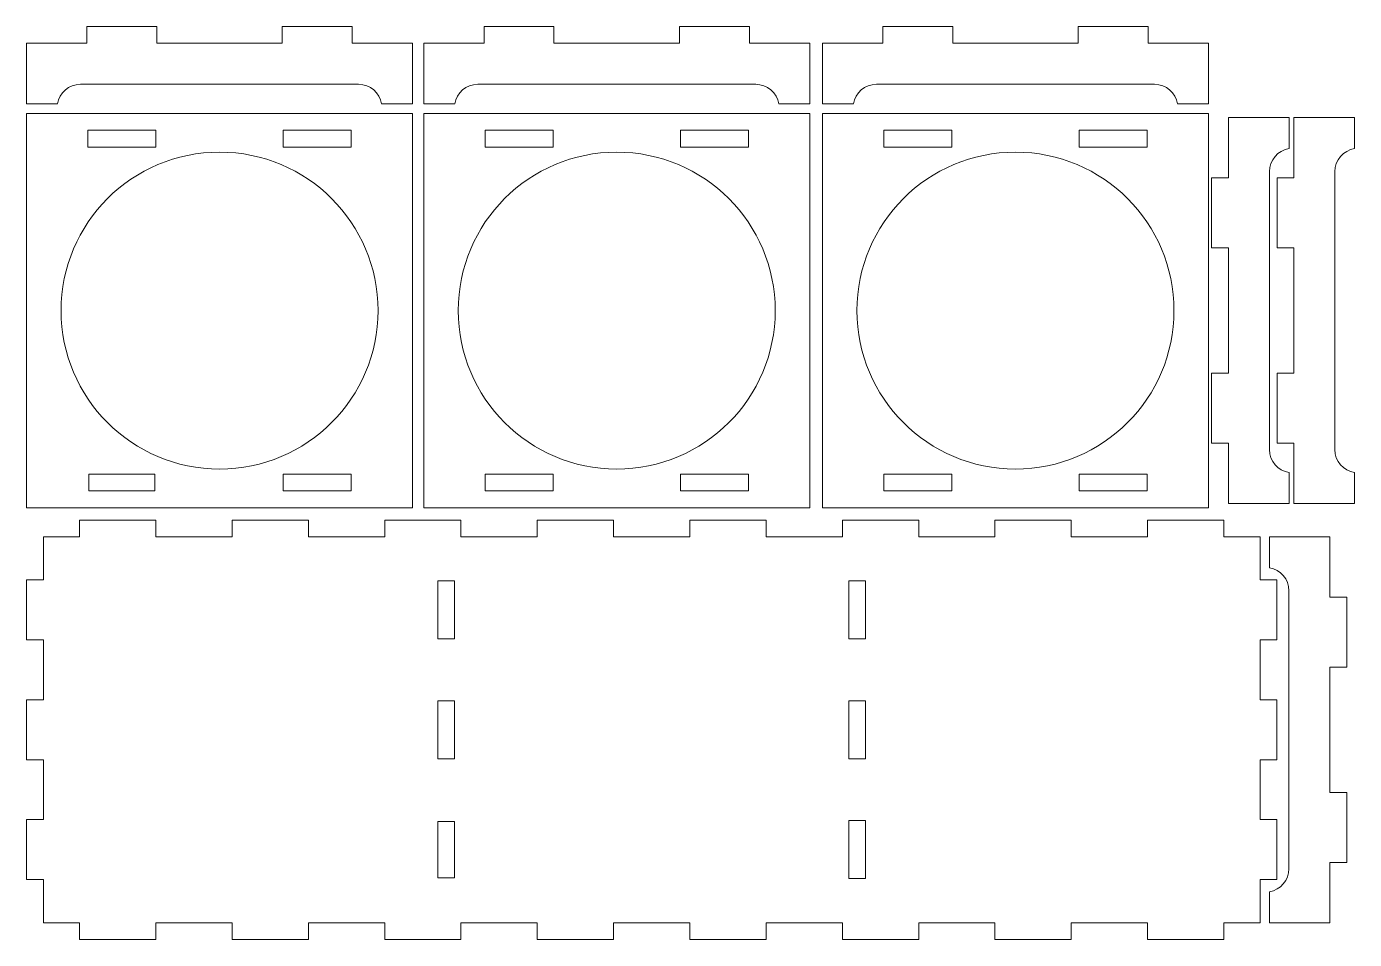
# Model space of a CAD drawing. Header units: millimetres. Extents: x -516 to 781, y -366 to 225.
# Drawn here: x -515.2 to -230.4, y 9.4 to 205.3 of the extents above; entities that cross this region are included whole.
import ezdxf

# ---------------------------------------------------------------- set-up
doc = ezdxf.new("R2010")
doc.units = ezdxf.units.MM
doc.header["$MEASUREMENT"] = 0
doc.layers.add('Layer 1', color=7, linetype='Continuous')

msp = doc.modelspace()

# ---------------------------------------------------------------- linework, layer by layer
at = {"layer": 'Layer 1', "color": 240, "lineweight": 9}
for points, knots in [([(-503.6251, 192.8853), (-503.6251, 192.8853), (-443.9867, 192.8853), (-443.9867, 192.8853), (-443.9867, 192.8853), (-441.5057, 192.8853), (-439.4316, 191.0539), (-439.0496, 188.6762), (-439.0496, 188.6762), (-439.0496, 188.6762), (-432.4059, 188.6762), (-432.4059, 188.6762), (-432.4059, 188.6762), (-432.4059, 188.6762), (-432.4059, 201.6762), (-432.4059, 201.6762), (-432.4059, 201.6762), (-432.4059, 201.6762), (-445.3509, 201.6762), (-445.3509, 201.6762), (-445.3509, 201.6762), (-445.3509, 201.6762), (-445.3509, 205.2762), (-445.3509, 205.2762), (-445.3509, 205.2762), (-445.3509, 205.2762), (-460.3509, 205.2762), (-460.3509, 205.2762), (-460.3509, 205.2762), (-460.3509, 205.2762), (-460.3509, 201.6762), (-460.3509, 201.6762), (-460.3509, 201.6762), (-460.3509, 201.6762), (-487.2608, 201.6762), (-487.2608, 201.6762), (-487.2608, 201.6762), (-487.2608, 201.6762), (-487.2608, 205.2762), (-487.2608, 205.2762), (-487.2608, 205.2762), (-487.2608, 205.2762), (-502.2608, 205.2762), (-502.2608, 205.2762), (-502.2608, 205.2762), (-502.2608, 205.2762), (-502.2608, 201.6762), (-502.2608, 201.6762), (-502.2608, 201.6762), (-502.2608, 201.6762), (-515.2059, 201.6762), (-515.2059, 201.6762), (-515.2059, 201.6762), (-515.2059, 201.6762), (-515.2059, 188.6762), (-515.2059, 188.6762), (-515.2059, 188.6762), (-515.2059, 188.6762), (-508.5622, 188.6762), (-508.5622, 188.6762), (-508.5622, 188.6762), (-508.1802, 191.0539), (-506.1061, 192.8853), (-503.6251, 192.8853)], [0, 0, 0, 0, 0.05882353, 0.05882353, 0.05882353, 0.05882353, 0.11764706, 0.11764706, 0.11764706, 0.11764706, 0.17647059, 0.17647059, 0.17647059, 0.17647059, 0.23529412, 0.23529412, 0.23529412, 0.23529412, 0.29411765, 0.29411765, 0.29411765, 0.29411765, 0.35294118, 0.35294118, 0.35294118, 0.35294118, 0.41176471, 0.41176471, 0.41176471, 0.41176471, 0.47058824, 0.47058824, 0.47058824, 0.47058824, 0.52941176, 0.52941176, 0.52941176, 0.52941176, 0.58823529, 0.58823529, 0.58823529, 0.58823529, 0.64705882, 0.64705882, 0.64705882, 0.64705882, 0.70588235, 0.70588235, 0.70588235, 0.70588235, 0.76470588, 0.76470588, 0.76470588, 0.76470588, 0.82352941, 0.82352941, 0.82352941, 0.82352941, 0.88235294, 0.88235294, 0.88235294, 0.88235294, 1, 1, 1, 1]), ([(-418.4261, 192.8853), (-418.4261, 192.8853), (-358.7877, 192.8853), (-358.7877, 192.8853), (-358.7877, 192.8853), (-356.3067, 192.8853), (-354.2326, 191.0539), (-353.8506, 188.6762), (-353.8506, 188.6762), (-353.8506, 188.6762), (-347.2069, 188.6762), (-347.2069, 188.6762), (-347.2069, 188.6762), (-347.2069, 188.6762), (-347.2069, 201.6762), (-347.2069, 201.6762), (-347.2069, 201.6762), (-347.2069, 201.6762), (-360.1519, 201.6762), (-360.1519, 201.6762), (-360.1519, 201.6762), (-360.1519, 201.6762), (-360.1519, 205.2762), (-360.1519, 205.2762), (-360.1519, 205.2762), (-360.1519, 205.2762), (-375.1519, 205.2762), (-375.1519, 205.2762), (-375.1519, 205.2762), (-375.1519, 205.2762), (-375.1519, 201.6762), (-375.1519, 201.6762), (-375.1519, 201.6762), (-375.1519, 201.6762), (-402.0618, 201.6762), (-402.0618, 201.6762), (-402.0618, 201.6762), (-402.0618, 201.6762), (-402.0618, 205.2762), (-402.0618, 205.2762), (-402.0618, 205.2762), (-402.0618, 205.2762), (-417.0618, 205.2762), (-417.0618, 205.2762), (-417.0618, 205.2762), (-417.0618, 205.2762), (-417.0618, 201.6762), (-417.0618, 201.6762), (-417.0618, 201.6762), (-417.0618, 201.6762), (-430.0069, 201.6762), (-430.0069, 201.6762), (-430.0069, 201.6762), (-430.0069, 201.6762), (-430.0069, 188.6762), (-430.0069, 188.6762), (-430.0069, 188.6762), (-430.0069, 188.6762), (-423.3632, 188.6762), (-423.3632, 188.6762), (-423.3632, 188.6762), (-422.9812, 191.0539), (-420.9071, 192.8853), (-418.4261, 192.8853)], [0, 0, 0, 0, 0.05882353, 0.05882353, 0.05882353, 0.05882353, 0.11764706, 0.11764706, 0.11764706, 0.11764706, 0.17647059, 0.17647059, 0.17647059, 0.17647059, 0.23529412, 0.23529412, 0.23529412, 0.23529412, 0.29411765, 0.29411765, 0.29411765, 0.29411765, 0.35294118, 0.35294118, 0.35294118, 0.35294118, 0.41176471, 0.41176471, 0.41176471, 0.41176471, 0.47058824, 0.47058824, 0.47058824, 0.47058824, 0.52941176, 0.52941176, 0.52941176, 0.52941176, 0.58823529, 0.58823529, 0.58823529, 0.58823529, 0.64705882, 0.64705882, 0.64705882, 0.64705882, 0.70588235, 0.70588235, 0.70588235, 0.70588235, 0.76470588, 0.76470588, 0.76470588, 0.76470588, 0.82352941, 0.82352941, 0.82352941, 0.82352941, 0.88235294, 0.88235294, 0.88235294, 0.88235294, 1, 1, 1, 1]), ([(-332.8862, 192.8853), (-332.8862, 192.8853), (-273.2478, 192.8853), (-273.2478, 192.8853), (-273.2478, 192.8853), (-270.7668, 192.8853), (-268.6927, 191.0539), (-268.3107, 188.6762), (-268.3107, 188.6762), (-268.3107, 188.6762), (-261.667, 188.6762), (-261.667, 188.6762), (-261.667, 188.6762), (-261.667, 188.6762), (-261.667, 201.6762), (-261.667, 201.6762), (-261.667, 201.6762), (-261.667, 201.6762), (-274.612, 201.6762), (-274.612, 201.6762), (-274.612, 201.6762), (-274.612, 201.6762), (-274.612, 205.2762), (-274.612, 205.2762), (-274.612, 205.2762), (-274.612, 205.2762), (-289.612, 205.2762), (-289.612, 205.2762), (-289.612, 205.2762), (-289.612, 205.2762), (-289.612, 201.6762), (-289.612, 201.6762), (-289.612, 201.6762), (-289.612, 201.6762), (-316.5219, 201.6762), (-316.5219, 201.6762), (-316.5219, 201.6762), (-316.5219, 201.6762), (-316.5219, 205.2762), (-316.5219, 205.2762), (-316.5219, 205.2762), (-316.5219, 205.2762), (-331.5219, 205.2762), (-331.5219, 205.2762), (-331.5219, 205.2762), (-331.5219, 205.2762), (-331.5219, 201.6762), (-331.5219, 201.6762), (-331.5219, 201.6762), (-331.5219, 201.6762), (-344.467, 201.6762), (-344.467, 201.6762), (-344.467, 201.6762), (-344.467, 201.6762), (-344.467, 188.6762), (-344.467, 188.6762), (-344.467, 188.6762), (-344.467, 188.6762), (-337.8233, 188.6762), (-337.8233, 188.6762), (-337.8233, 188.6762), (-337.4413, 191.0539), (-335.3672, 192.8853), (-332.8862, 192.8853)], [0, 0, 0, 0, 0.05882353, 0.05882353, 0.05882353, 0.05882353, 0.11764706, 0.11764706, 0.11764706, 0.11764706, 0.17647059, 0.17647059, 0.17647059, 0.17647059, 0.23529412, 0.23529412, 0.23529412, 0.23529412, 0.29411765, 0.29411765, 0.29411765, 0.29411765, 0.35294118, 0.35294118, 0.35294118, 0.35294118, 0.41176471, 0.41176471, 0.41176471, 0.41176471, 0.47058824, 0.47058824, 0.47058824, 0.47058824, 0.52941176, 0.52941176, 0.52941176, 0.52941176, 0.58823529, 0.58823529, 0.58823529, 0.58823529, 0.64705882, 0.64705882, 0.64705882, 0.64705882, 0.70588235, 0.70588235, 0.70588235, 0.70588235, 0.76470588, 0.76470588, 0.76470588, 0.76470588, 0.82352941, 0.82352941, 0.82352941, 0.82352941, 0.88235294, 0.88235294, 0.88235294, 0.88235294, 1, 1, 1, 1]), ([(-515.2059, 102.0247), (-515.2059, 102.0247), (-515.2059, 186.6247), (-515.2059, 186.6247), (-515.2059, 186.6247), (-515.2059, 186.6247), (-432.4059, 186.6247), (-432.4059, 186.6247), (-432.4059, 186.6247), (-432.4059, 186.6247), (-432.4059, 102.0247), (-432.4059, 102.0247), (-432.4059, 102.0247), (-432.4059, 102.0247), (-515.2059, 102.0247), (-515.2059, 102.0247)], [0, 0, 0, 0, 0.2, 0.2, 0.2, 0.2, 0.4, 0.4, 0.4, 0.4, 0.6, 0.6, 0.6, 0.6, 1, 1, 1, 1]), ([(-430.0069, 102.0247), (-430.0069, 102.0247), (-430.0069, 186.6247), (-430.0069, 186.6247), (-430.0069, 186.6247), (-430.0069, 186.6247), (-347.2069, 186.6247), (-347.2069, 186.6247), (-347.2069, 186.6247), (-347.2069, 186.6247), (-347.2069, 102.0247), (-347.2069, 102.0247), (-347.2069, 102.0247), (-347.2069, 102.0247), (-430.0069, 102.0247), (-430.0069, 102.0247)], [0, 0, 0, 0, 0.2, 0.2, 0.2, 0.2, 0.4, 0.4, 0.4, 0.4, 0.6, 0.6, 0.6, 0.6, 1, 1, 1, 1]), ([(-344.467, 102.0247), (-344.467, 102.0247), (-344.467, 186.6247), (-344.467, 186.6247), (-344.467, 186.6247), (-344.467, 186.6247), (-261.667, 186.6247), (-261.667, 186.6247), (-261.667, 186.6247), (-261.667, 186.6247), (-261.667, 102.0247), (-261.667, 102.0247), (-261.667, 102.0247), (-261.667, 102.0247), (-344.467, 102.0247), (-344.467, 102.0247)], [0, 0, 0, 0, 0.2, 0.2, 0.2, 0.2, 0.4, 0.4, 0.4, 0.4, 0.6, 0.6, 0.6, 0.6, 1, 1, 1, 1]), ([(-248.5923, 114.5055), (-248.5923, 114.5055), (-248.5923, 174.1439), (-248.5923, 174.1439), (-248.5923, 174.1439), (-248.5923, 176.6249), (-246.7609, 178.699), (-244.3832, 179.081), (-244.3832, 179.081), (-244.3832, 179.081), (-244.3832, 185.7247), (-244.3832, 185.7247), (-244.3832, 185.7247), (-244.3832, 185.7247), (-257.3832, 185.7247), (-257.3832, 185.7247), (-257.3832, 185.7247), (-257.3832, 185.7247), (-257.3832, 172.7797), (-257.3832, 172.7797), (-257.3832, 172.7797), (-257.3832, 172.7797), (-260.9832, 172.7797), (-260.9832, 172.7797), (-260.9832, 172.7797), (-260.9832, 172.7797), (-260.9832, 157.7797), (-260.9832, 157.7797), (-260.9832, 157.7797), (-260.9832, 157.7797), (-257.3832, 157.7797), (-257.3832, 157.7797), (-257.3832, 157.7797), (-257.3832, 157.7797), (-257.3832, 130.8698), (-257.3832, 130.8698), (-257.3832, 130.8698), (-257.3832, 130.8698), (-260.9832, 130.8698), (-260.9832, 130.8698), (-260.9832, 130.8698), (-260.9832, 130.8698), (-260.9832, 115.8698), (-260.9832, 115.8698), (-260.9832, 115.8698), (-260.9832, 115.8698), (-257.3832, 115.8698), (-257.3832, 115.8698), (-257.3832, 115.8698), (-257.3832, 115.8698), (-257.3832, 102.9247), (-257.3832, 102.9247), (-257.3832, 102.9247), (-257.3832, 102.9247), (-244.3832, 102.9247), (-244.3832, 102.9247), (-244.3832, 102.9247), (-244.3832, 102.9247), (-244.3832, 109.5684), (-244.3832, 109.5684), (-244.3832, 109.5684), (-246.7609, 109.9504), (-248.5923, 112.0245), (-248.5923, 114.5055)], [0, 0, 0, 0, 0.05882353, 0.05882353, 0.05882353, 0.05882353, 0.11764706, 0.11764706, 0.11764706, 0.11764706, 0.17647059, 0.17647059, 0.17647059, 0.17647059, 0.23529412, 0.23529412, 0.23529412, 0.23529412, 0.29411765, 0.29411765, 0.29411765, 0.29411765, 0.35294118, 0.35294118, 0.35294118, 0.35294118, 0.41176471, 0.41176471, 0.41176471, 0.41176471, 0.47058824, 0.47058824, 0.47058824, 0.47058824, 0.52941176, 0.52941176, 0.52941176, 0.52941176, 0.58823529, 0.58823529, 0.58823529, 0.58823529, 0.64705882, 0.64705882, 0.64705882, 0.64705882, 0.70588235, 0.70588235, 0.70588235, 0.70588235, 0.76470588, 0.76470588, 0.76470588, 0.76470588, 0.82352941, 0.82352941, 0.82352941, 0.82352941, 0.88235294, 0.88235294, 0.88235294, 0.88235294, 1, 1, 1, 1]), ([(-234.5623, 174.1439), (-234.5623, 174.1439), (-234.5623, 114.5055), (-234.5623, 114.5055), (-234.5623, 114.5055), (-234.5623, 112.0245), (-232.7309, 109.9504), (-230.3532, 109.5684), (-230.3532, 109.5684), (-230.3532, 109.5684), (-230.3532, 102.9247), (-230.3532, 102.9247), (-230.3532, 102.9247), (-230.3532, 102.9247), (-243.3531, 102.9247), (-243.3531, 102.9247), (-243.3531, 102.9247), (-243.3531, 102.9247), (-243.3531, 115.8697), (-243.3531, 115.8697), (-243.3531, 115.8697), (-243.3531, 115.8697), (-246.9531, 115.8697), (-246.9531, 115.8697), (-246.9531, 115.8697), (-246.9531, 115.8697), (-246.9531, 130.8697), (-246.9531, 130.8697), (-246.9531, 130.8697), (-246.9531, 130.8697), (-243.3531, 130.8697), (-243.3531, 130.8697), (-243.3531, 130.8697), (-243.3531, 130.8697), (-243.3531, 157.7796), (-243.3531, 157.7796), (-243.3531, 157.7796), (-243.3531, 157.7796), (-246.9531, 157.7796), (-246.9531, 157.7796), (-246.9531, 157.7796), (-246.9531, 157.7796), (-246.9531, 172.7796), (-246.9531, 172.7796), (-246.9531, 172.7796), (-246.9531, 172.7796), (-243.3531, 172.7796), (-243.3531, 172.7796), (-243.3531, 172.7796), (-243.3531, 172.7796), (-243.3531, 185.7247), (-243.3531, 185.7247), (-243.3531, 185.7247), (-243.3531, 185.7247), (-230.3532, 185.7247), (-230.3532, 185.7247), (-230.3532, 185.7247), (-230.3532, 185.7247), (-230.3532, 179.081), (-230.3532, 179.081), (-230.3532, 179.081), (-232.7309, 178.699), (-234.5623, 176.6249), (-234.5623, 174.1439)], [0, 0, 0, 0, 0.05882353, 0.05882353, 0.05882353, 0.05882353, 0.11764706, 0.11764706, 0.11764706, 0.11764706, 0.17647059, 0.17647059, 0.17647059, 0.17647059, 0.23529412, 0.23529412, 0.23529412, 0.23529412, 0.29411765, 0.29411765, 0.29411765, 0.29411765, 0.35294118, 0.35294118, 0.35294118, 0.35294118, 0.41176471, 0.41176471, 0.41176471, 0.41176471, 0.47058824, 0.47058824, 0.47058824, 0.47058824, 0.52941176, 0.52941176, 0.52941176, 0.52941176, 0.58823529, 0.58823529, 0.58823529, 0.58823529, 0.64705882, 0.64705882, 0.64705882, 0.64705882, 0.70588235, 0.70588235, 0.70588235, 0.70588235, 0.76470588, 0.76470588, 0.76470588, 0.76470588, 0.82352941, 0.82352941, 0.82352941, 0.82352941, 0.88235294, 0.88235294, 0.88235294, 0.88235294, 1, 1, 1, 1]), ([(-502.0608, 179.4247), (-502.0608, 179.4247), (-502.0608, 183.0247), (-502.0608, 183.0247), (-502.0608, 183.0247), (-502.0608, 183.0247), (-487.4608, 183.0247), (-487.4608, 183.0247), (-487.4608, 183.0247), (-487.4608, 183.0247), (-487.4608, 179.4247), (-487.4608, 179.4247), (-487.4608, 179.4247), (-487.4608, 179.4247), (-502.0608, 179.4247), (-502.0608, 179.4247)], [0, 0, 0, 0, 0.2, 0.2, 0.2, 0.2, 0.4, 0.4, 0.4, 0.4, 0.6, 0.6, 0.6, 0.6, 1, 1, 1, 1]), ([(-460.1509, 179.4247), (-460.1509, 179.4247), (-460.1509, 183.0247), (-460.1509, 183.0247), (-460.1509, 183.0247), (-460.1509, 183.0247), (-445.5509, 183.0247), (-445.5509, 183.0247), (-445.5509, 183.0247), (-445.5509, 183.0247), (-445.5509, 179.4247), (-445.5509, 179.4247), (-445.5509, 179.4247), (-445.5509, 179.4247), (-460.1509, 179.4247), (-460.1509, 179.4247)], [0, 0, 0, 0, 0.2, 0.2, 0.2, 0.2, 0.4, 0.4, 0.4, 0.4, 0.6, 0.6, 0.6, 0.6, 1, 1, 1, 1]), ([(-416.8618, 179.4247), (-416.8618, 179.4247), (-416.8618, 183.0247), (-416.8618, 183.0247), (-416.8618, 183.0247), (-416.8618, 183.0247), (-402.2618, 183.0247), (-402.2618, 183.0247), (-402.2618, 183.0247), (-402.2618, 183.0247), (-402.2618, 179.4247), (-402.2618, 179.4247), (-402.2618, 179.4247), (-402.2618, 179.4247), (-416.8618, 179.4247), (-416.8618, 179.4247)], [0, 0, 0, 0, 0.2, 0.2, 0.2, 0.2, 0.4, 0.4, 0.4, 0.4, 0.6, 0.6, 0.6, 0.6, 1, 1, 1, 1]), ([(-374.9519, 179.4247), (-374.9519, 179.4247), (-374.9519, 183.0247), (-374.9519, 183.0247), (-374.9519, 183.0247), (-374.9519, 183.0247), (-360.3519, 183.0247), (-360.3519, 183.0247), (-360.3519, 183.0247), (-360.3519, 183.0247), (-360.3519, 179.4247), (-360.3519, 179.4247), (-360.3519, 179.4247), (-360.3519, 179.4247), (-374.9519, 179.4247), (-374.9519, 179.4247)], [0, 0, 0, 0, 0.2, 0.2, 0.2, 0.2, 0.4, 0.4, 0.4, 0.4, 0.6, 0.6, 0.6, 0.6, 1, 1, 1, 1]), ([(-331.3219, 179.4247), (-331.3219, 179.4247), (-331.3219, 183.0247), (-331.3219, 183.0247), (-331.3219, 183.0247), (-331.3219, 183.0247), (-316.7219, 183.0247), (-316.7219, 183.0247), (-316.7219, 183.0247), (-316.7219, 183.0247), (-316.7219, 179.4247), (-316.7219, 179.4247), (-316.7219, 179.4247), (-316.7219, 179.4247), (-331.3219, 179.4247), (-331.3219, 179.4247)], [0, 0, 0, 0, 0.2, 0.2, 0.2, 0.2, 0.4, 0.4, 0.4, 0.4, 0.6, 0.6, 0.6, 0.6, 1, 1, 1, 1]), ([(-289.412, 179.4247), (-289.412, 179.4247), (-289.412, 183.0247), (-289.412, 183.0247), (-289.412, 183.0247), (-289.412, 183.0247), (-274.812, 183.0247), (-274.812, 183.0247), (-274.812, 183.0247), (-274.812, 183.0247), (-274.812, 179.4247), (-274.812, 179.4247), (-274.812, 179.4247), (-274.812, 179.4247), (-289.412, 179.4247), (-289.412, 179.4247)], [0, 0, 0, 0, 0.2, 0.2, 0.2, 0.2, 0.4, 0.4, 0.4, 0.4, 0.6, 0.6, 0.6, 0.6, 1, 1, 1, 1]), ([(-507.8059, 144.3247), (-507.8059, 163.1022), (-492.5834, 178.3247), (-473.8059, 178.3247), (-473.8059, 178.3247), (-455.0284, 178.3247), (-439.8059, 163.1022), (-439.8059, 144.3247), (-439.8059, 144.3247), (-439.8059, 125.5472), (-455.0284, 110.3247), (-473.8059, 110.3247), (-473.8059, 110.3247), (-492.5834, 110.3247), (-507.8059, 125.5472), (-507.8059, 144.3247)], [0, 0, 0, 0, 0.2, 0.2, 0.2, 0.2, 0.4, 0.4, 0.4, 0.4, 0.6, 0.6, 0.6, 0.6, 1, 1, 1, 1]), ([(-422.6069, 144.3247), (-422.6069, 163.1022), (-407.3844, 178.3247), (-388.6069, 178.3247), (-388.6069, 178.3247), (-369.8294, 178.3247), (-354.6069, 163.1022), (-354.6069, 144.3247), (-354.6069, 144.3247), (-354.6069, 125.5472), (-369.8294, 110.3247), (-388.6069, 110.3247), (-388.6069, 110.3247), (-407.3844, 110.3247), (-422.6069, 125.5472), (-422.6069, 144.3247)], [0, 0, 0, 0, 0.2, 0.2, 0.2, 0.2, 0.4, 0.4, 0.4, 0.4, 0.6, 0.6, 0.6, 0.6, 1, 1, 1, 1]), ([(-337.067, 144.3247), (-337.067, 163.1022), (-321.8445, 178.3247), (-303.067, 178.3247), (-303.067, 178.3247), (-284.2895, 178.3247), (-269.067, 163.1022), (-269.067, 144.3247), (-269.067, 144.3247), (-269.067, 125.5472), (-284.2895, 110.3247), (-303.067, 110.3247), (-303.067, 110.3247), (-321.8445, 110.3247), (-337.067, 125.5472), (-337.067, 144.3247)], [0, 0, 0, 0, 0.2, 0.2, 0.2, 0.2, 0.4, 0.4, 0.4, 0.4, 0.6, 0.6, 0.6, 0.6, 1, 1, 1, 1]), ([(-501.8661, 105.6247), (-501.8661, 105.6247), (-501.8661, 109.2247), (-501.8661, 109.2247), (-501.8661, 109.2247), (-501.8661, 109.2247), (-487.6555, 109.2247), (-487.6555, 109.2247), (-487.6555, 109.2247), (-487.6555, 109.2247), (-487.6555, 105.6247), (-487.6555, 105.6247), (-487.6555, 105.6247), (-487.6555, 105.6247), (-501.8661, 105.6247), (-501.8661, 105.6247)], [0, 0, 0, 0, 0.2, 0.2, 0.2, 0.2, 0.4, 0.4, 0.4, 0.4, 0.6, 0.6, 0.6, 0.6, 1, 1, 1, 1]), ([(-460.1509, 105.6247), (-460.1509, 105.6247), (-460.1509, 109.2247), (-460.1509, 109.2247), (-460.1509, 109.2247), (-460.1509, 109.2247), (-445.5509, 109.2247), (-445.5509, 109.2247), (-445.5509, 109.2247), (-445.5509, 109.2247), (-445.5509, 105.6247), (-445.5509, 105.6247), (-445.5509, 105.6247), (-445.5509, 105.6247), (-460.1509, 105.6247), (-460.1509, 105.6247)], [0, 0, 0, 0, 0.2, 0.2, 0.2, 0.2, 0.4, 0.4, 0.4, 0.4, 0.6, 0.6, 0.6, 0.6, 1, 1, 1, 1]), ([(-416.8618, 105.6247), (-416.8618, 105.6247), (-416.8618, 109.2247), (-416.8618, 109.2247), (-416.8618, 109.2247), (-416.8618, 109.2247), (-402.2618, 109.2247), (-402.2618, 109.2247), (-402.2618, 109.2247), (-402.2618, 109.2247), (-402.2618, 105.6247), (-402.2618, 105.6247), (-402.2618, 105.6247), (-402.2618, 105.6247), (-416.8618, 105.6247), (-416.8618, 105.6247)], [0, 0, 0, 0, 0.2, 0.2, 0.2, 0.2, 0.4, 0.4, 0.4, 0.4, 0.6, 0.6, 0.6, 0.6, 1, 1, 1, 1]), ([(-374.9519, 105.6247), (-374.9519, 105.6247), (-374.9519, 109.2247), (-374.9519, 109.2247), (-374.9519, 109.2247), (-374.9519, 109.2247), (-360.3519, 109.2247), (-360.3519, 109.2247), (-360.3519, 109.2247), (-360.3519, 109.2247), (-360.3519, 105.6247), (-360.3519, 105.6247), (-360.3519, 105.6247), (-360.3519, 105.6247), (-374.9519, 105.6247), (-374.9519, 105.6247)], [0, 0, 0, 0, 0.2, 0.2, 0.2, 0.2, 0.4, 0.4, 0.4, 0.4, 0.6, 0.6, 0.6, 0.6, 1, 1, 1, 1]), ([(-331.3219, 105.6247), (-331.3219, 105.6247), (-331.3219, 109.2247), (-331.3219, 109.2247), (-331.3219, 109.2247), (-331.3219, 109.2247), (-316.7219, 109.2247), (-316.7219, 109.2247), (-316.7219, 109.2247), (-316.7219, 109.2247), (-316.7219, 105.6247), (-316.7219, 105.6247), (-316.7219, 105.6247), (-316.7219, 105.6247), (-331.3219, 105.6247), (-331.3219, 105.6247)], [0, 0, 0, 0, 0.2, 0.2, 0.2, 0.2, 0.4, 0.4, 0.4, 0.4, 0.6, 0.6, 0.6, 0.6, 1, 1, 1, 1]), ([(-289.412, 105.6247), (-289.412, 105.6247), (-289.412, 109.2247), (-289.412, 109.2247), (-289.412, 109.2247), (-289.412, 109.2247), (-274.812, 109.2247), (-274.812, 109.2247), (-274.812, 109.2247), (-274.812, 109.2247), (-274.812, 105.6247), (-274.812, 105.6247), (-274.812, 105.6247), (-274.812, 105.6247), (-289.412, 105.6247), (-289.412, 105.6247)], [0, 0, 0, 0, 0.2, 0.2, 0.2, 0.2, 0.4, 0.4, 0.4, 0.4, 0.6, 0.6, 0.6, 0.6, 1, 1, 1, 1]), ([(-511.6059, 12.976), (-511.6059, 12.976), (-511.6059, 22.2331), (-511.6059, 22.2331), (-511.6059, 22.2331), (-511.6059, 22.2331), (-515.2059, 22.2331), (-515.2059, 22.2331), (-515.2059, 22.2331), (-515.2059, 22.2331), (-515.2059, 35.0903), (-515.2059, 35.0903), (-515.2059, 35.0903), (-515.2059, 35.0903), (-511.6059, 35.0903), (-511.6059, 35.0903), (-511.6059, 35.0903), (-511.6059, 35.0903), (-511.6059, 47.9474), (-511.6059, 47.9474), (-511.6059, 47.9474), (-511.6059, 47.9474), (-515.2059, 47.9474), (-515.2059, 47.9474), (-515.2059, 47.9474), (-515.2059, 47.9474), (-515.2059, 60.8046), (-515.2059, 60.8046), (-515.2059, 60.8046), (-515.2059, 60.8046), (-511.6059, 60.8046), (-511.6059, 60.8046), (-511.6059, 60.8046), (-511.6059, 60.8046), (-511.6059, 73.6617), (-511.6059, 73.6617), (-511.6059, 73.6617), (-511.6059, 73.6617), (-515.2059, 73.6617), (-515.2059, 73.6617), (-515.2059, 73.6617), (-515.2059, 73.6617), (-515.2059, 86.5189), (-515.2059, 86.5189), (-515.2059, 86.5189), (-515.2059, 86.5189), (-511.6059, 86.5189), (-511.6059, 86.5189), (-511.6059, 86.5189), (-511.6059, 86.5189), (-511.6059, 95.776), (-511.6059, 95.776), (-511.6059, 95.776), (-511.6059, 95.776), (-503.8332, 95.776), (-503.8332, 95.776), (-503.8332, 95.776), (-503.8332, 95.776), (-503.8332, 99.376), (-503.8332, 99.376), (-503.8332, 99.376), (-503.8332, 99.376), (-487.4695, 99.376), (-487.4695, 99.376), (-487.4695, 99.376), (-487.4695, 99.376), (-487.4695, 95.776), (-487.4695, 95.776), (-487.4695, 95.776), (-487.4695, 95.776), (-471.1059, 95.776), (-471.1059, 95.776), (-471.1059, 95.776), (-471.1059, 95.776), (-471.1059, 99.376), (-471.1059, 99.376), (-471.1059, 99.376), (-471.1059, 99.376), (-454.7423, 99.376), (-454.7423, 99.376), (-454.7423, 99.376), (-454.7423, 99.376), (-454.7423, 95.776), (-454.7423, 95.776), (-454.7423, 95.776), (-454.7423, 95.776), (-438.3786, 95.776), (-438.3786, 95.776), (-438.3786, 95.776), (-438.3786, 95.776), (-438.3786, 99.376), (-438.3786, 99.376), (-438.3786, 99.376), (-438.3786, 99.376), (-422.015, 99.376), (-422.015, 99.376), (-422.015, 99.376), (-422.015, 99.376), (-422.015, 95.776), (-422.015, 95.776), (-422.015, 95.776), (-422.015, 95.776), (-405.6513, 95.776), (-405.6513, 95.776), (-405.6513, 95.776), (-405.6513, 95.776), (-405.6513, 99.376), (-405.6513, 99.376), (-405.6513, 99.376), (-405.6513, 99.376), (-389.2877, 99.376), (-389.2877, 99.376), (-389.2877, 99.376), (-389.2877, 99.376), (-389.2877, 95.776), (-389.2877, 95.776), (-389.2877, 95.776), (-389.2877, 95.776), (-372.9241, 95.776), (-372.9241, 95.776), (-372.9241, 95.776), (-372.9241, 95.776), (-372.9241, 99.376), (-372.9241, 99.376), (-372.9241, 99.376), (-372.9241, 99.376), (-356.5605, 99.376), (-356.5605, 99.376), (-356.5605, 99.376), (-356.5605, 99.376), (-356.5605, 95.776), (-356.5605, 95.776), (-356.5605, 95.776), (-356.5605, 95.776), (-340.1968, 95.776), (-340.1968, 95.776), (-340.1968, 95.776), (-340.1968, 95.776), (-340.1968, 99.376), (-340.1968, 99.376), (-340.1968, 99.376), (-340.1968, 99.376), (-323.8332, 99.376), (-323.8332, 99.376), (-323.8332, 99.376), (-323.8332, 99.376), (-323.8332, 95.776), (-323.8332, 95.776), (-323.8332, 95.776), (-323.8332, 95.776), (-307.4695, 95.776), (-307.4695, 95.776), (-307.4695, 95.776), (-307.4695, 95.776), (-307.4695, 99.376), (-307.4695, 99.376), (-307.4695, 99.376), (-307.4695, 99.376), (-291.1059, 99.376), (-291.1059, 99.376), (-291.1059, 99.376), (-291.1059, 99.376), (-291.1059, 95.776), (-291.1059, 95.776), (-291.1059, 95.776), (-291.1059, 95.776), (-274.7423, 95.776), (-274.7423, 95.776), (-274.7423, 95.776), (-274.7423, 95.776), (-274.7423, 99.376), (-274.7423, 99.376), (-274.7423, 99.376), (-274.7423, 99.376), (-258.3786, 99.376), (-258.3786, 99.376), (-258.3786, 99.376), (-258.3786, 99.376), (-258.3786, 95.776), (-258.3786, 95.776), (-258.3786, 95.776), (-258.3786, 95.776), (-250.6059, 95.776), (-250.6059, 95.776), (-250.6059, 95.776), (-250.6059, 95.776), (-250.6059, 86.5189), (-250.6059, 86.5189), (-250.6059, 86.5189), (-250.6059, 86.5189), (-247.0059, 86.5189), (-247.0059, 86.5189), (-247.0059, 86.5189), (-247.0059, 86.5189), (-247.0059, 73.6617), (-247.0059, 73.6617), (-247.0059, 73.6617), (-247.0059, 73.6617), (-250.6059, 73.6617), (-250.6059, 73.6617), (-250.6059, 73.6617), (-250.6059, 73.6617), (-250.6059, 60.8046), (-250.6059, 60.8046), (-250.6059, 60.8046), (-250.6059, 60.8046), (-247.0059, 60.8046), (-247.0059, 60.8046), (-247.0059, 60.8046), (-247.0059, 60.8046), (-247.0059, 47.9474), (-247.0059, 47.9474), (-247.0059, 47.9474), (-247.0059, 47.9474), (-250.6059, 47.9474), (-250.6059, 47.9474), (-250.6059, 47.9474), (-250.6059, 47.9474), (-250.6059, 35.0903), (-250.6059, 35.0903), (-250.6059, 35.0903), (-250.6059, 35.0903), (-247.0059, 35.0903), (-247.0059, 35.0903), (-247.0059, 35.0903), (-247.0059, 35.0903), (-247.0059, 22.2331), (-247.0059, 22.2331), (-247.0059, 22.2331), (-247.0059, 22.2331), (-250.6059, 22.2331), (-250.6059, 22.2331), (-250.6059, 22.2331), (-250.6059, 22.2331), (-250.6059, 12.976), (-250.6059, 12.976), (-250.6059, 12.976), (-250.6059, 12.976), (-258.3786, 12.976), (-258.3786, 12.976), (-258.3786, 12.976), (-258.3786, 12.976), (-258.3786, 9.376), (-258.3786, 9.376), (-258.3786, 9.376), (-258.3786, 9.376), (-274.7423, 9.376), (-274.7423, 9.376), (-274.7423, 9.376), (-274.7423, 9.376), (-274.7423, 12.976), (-274.7423, 12.976), (-274.7423, 12.976), (-274.7423, 12.976), (-291.1059, 12.976), (-291.1059, 12.976), (-291.1059, 12.976), (-291.1059, 12.976), (-291.1059, 9.376), (-291.1059, 9.376), (-291.1059, 9.376), (-291.1059, 9.376), (-307.4695, 9.376), (-307.4695, 9.376), (-307.4695, 9.376), (-307.4695, 9.376), (-307.4695, 12.976), (-307.4695, 12.976), (-307.4695, 12.976), (-307.4695, 12.976), (-323.8332, 12.976), (-323.8332, 12.976), (-323.8332, 12.976), (-323.8332, 12.976), (-323.8332, 9.376), (-323.8332, 9.376), (-323.8332, 9.376), (-323.8332, 9.376), (-340.1968, 9.376), (-340.1968, 9.376), (-340.1968, 9.376), (-340.1968, 9.376), (-340.1968, 12.976), (-340.1968, 12.976), (-340.1968, 12.976), (-340.1968, 12.976), (-356.5605, 12.976), (-356.5605, 12.976), (-356.5605, 12.976), (-356.5605, 12.976), (-356.5605, 9.376), (-356.5605, 9.376), (-356.5605, 9.376), (-356.5605, 9.376), (-372.9241, 9.376), (-372.9241, 9.376), (-372.9241, 9.376), (-372.9241, 9.376), (-372.9241, 12.976), (-372.9241, 12.976), (-372.9241, 12.976), (-372.9241, 12.976), (-389.2877, 12.976), (-389.2877, 12.976), (-389.2877, 12.976), (-389.2877, 12.976), (-389.2877, 9.376), (-389.2877, 9.376), (-389.2877, 9.376), (-389.2877, 9.376), (-405.6513, 9.376), (-405.6513, 9.376), (-405.6513, 9.376), (-405.6513, 9.376), (-405.6513, 12.976), (-405.6513, 12.976), (-405.6513, 12.976), (-405.6513, 12.976), (-422.015, 12.976), (-422.015, 12.976), (-422.015, 12.976), (-422.015, 12.976), (-422.015, 9.376), (-422.015, 9.376), (-422.015, 9.376), (-422.015, 9.376), (-438.3786, 9.376), (-438.3786, 9.376), (-438.3786, 9.376), (-438.3786, 9.376), (-438.3786, 12.976), (-438.3786, 12.976), (-438.3786, 12.976), (-438.3786, 12.976), (-454.7423, 12.976), (-454.7423, 12.976), (-454.7423, 12.976), (-454.7423, 12.976), (-454.7423, 9.376), (-454.7423, 9.376), (-454.7423, 9.376), (-454.7423, 9.376), (-471.1059, 9.376), (-471.1059, 9.376), (-471.1059, 9.376), (-471.1059, 9.376), (-471.1059, 12.976), (-471.1059, 12.976), (-471.1059, 12.976), (-471.1059, 12.976), (-487.4695, 12.976), (-487.4695, 12.976), (-487.4695, 12.976), (-487.4695, 12.976), (-487.4695, 9.376), (-487.4695, 9.376), (-487.4695, 9.376), (-487.4695, 9.376), (-503.8332, 9.376), (-503.8332, 9.376), (-503.8332, 9.376), (-503.8332, 9.376), (-503.8332, 12.976), (-503.8332, 12.976), (-503.8332, 12.976), (-503.8332, 12.976), (-511.6059, 12.976), (-511.6059, 12.976)], [0, 0, 0, 0, 0.01075269, 0.01075269, 0.01075269, 0.01075269, 0.02150538, 0.02150538, 0.02150538, 0.02150538, 0.03225806, 0.03225806, 0.03225806, 0.03225806, 0.04301075, 0.04301075, 0.04301075, 0.04301075, 0.05376344, 0.05376344, 0.05376344, 0.05376344, 0.06451613, 0.06451613, 0.06451613, 0.06451613, 0.07526882, 0.07526882, 0.07526882, 0.07526882, 0.08602151, 0.08602151, 0.08602151, 0.08602151, 0.09677419, 0.09677419, 0.09677419, 0.09677419, 0.10752688, 0.10752688, 0.10752688, 0.10752688, 0.11827957, 0.11827957, 0.11827957, 0.11827957, 0.12903226, 0.12903226, 0.12903226, 0.12903226, 0.13978495, 0.13978495, 0.13978495, 0.13978495, 0.15053763, 0.15053763, 0.15053763, 0.15053763, 0.16129032, 0.16129032, 0.16129032, 0.16129032, 0.17204301, 0.17204301, 0.17204301, 0.17204301, 0.1827957, 0.1827957, 0.1827957, 0.1827957, 0.19354839, 0.19354839, 0.19354839, 0.19354839, 0.20430108, 0.20430108, 0.20430108, 0.20430108, 0.21505376, 0.21505376, 0.21505376, 0.21505376, 0.22580645, 0.22580645, 0.22580645, 0.22580645, 0.23655914, 0.23655914, 0.23655914, 0.23655914, 0.24731183, 0.24731183, 0.24731183, 0.24731183, 0.25806452, 0.25806452, 0.25806452, 0.25806452, 0.2688172, 0.2688172, 0.2688172, 0.2688172, 0.27956989, 0.27956989, 0.27956989, 0.27956989, 0.29032258, 0.29032258, 0.29032258, 0.29032258, 0.30107527, 0.30107527, 0.30107527, 0.30107527, 0.31182796, 0.31182796, 0.31182796, 0.31182796, 0.32258065, 0.32258065, 0.32258065, 0.32258065, 0.33333333, 0.33333333, 0.33333333, 0.33333333, 0.34408602, 0.34408602, 0.34408602, 0.34408602, 0.35483871, 0.35483871, 0.35483871, 0.35483871, 0.3655914, 0.3655914, 0.3655914, 0.3655914, 0.37634409, 0.37634409, 0.37634409, 0.37634409, 0.38709677, 0.38709677, 0.38709677, 0.38709677, 0.39784946, 0.39784946, 0.39784946, 0.39784946, 0.40860215, 0.40860215, 0.40860215, 0.40860215, 0.41935484, 0.41935484, 0.41935484, 0.41935484, 0.43010753, 0.43010753, 0.43010753, 0.43010753, 0.44086022, 0.44086022, 0.44086022, 0.44086022, 0.4516129, 0.4516129, 0.4516129, 0.4516129, 0.46236559, 0.46236559, 0.46236559, 0.46236559, 0.47311828, 0.47311828, 0.47311828, 0.47311828, 0.48387097, 0.48387097, 0.48387097, 0.48387097, 0.49462366, 0.49462366, 0.49462366, 0.49462366, 0.50537634, 0.50537634, 0.50537634, 0.50537634, 0.51612903, 0.51612903, 0.51612903, 0.51612903, 0.52688172, 0.52688172, 0.52688172, 0.52688172, 0.53763441, 0.53763441, 0.53763441, 0.53763441, 0.5483871, 0.5483871, 0.5483871, 0.5483871, 0.55913978, 0.55913978, 0.55913978, 0.55913978, 0.56989247, 0.56989247, 0.56989247, 0.56989247, 0.58064516, 0.58064516, 0.58064516, 0.58064516, 0.59139785, 0.59139785, 0.59139785, 0.59139785, 0.60215054, 0.60215054, 0.60215054, 0.60215054, 0.61290323, 0.61290323, 0.61290323, 0.61290323, 0.62365591, 0.62365591, 0.62365591, 0.62365591, 0.6344086, 0.6344086, 0.6344086, 0.6344086, 0.64516129, 0.64516129, 0.64516129, 0.64516129, 0.65591398, 0.65591398, 0.65591398, 0.65591398, 0.66666667, 0.66666667, 0.66666667, 0.66666667, 0.67741935, 0.67741935, 0.67741935, 0.67741935, 0.68817204, 0.68817204, 0.68817204, 0.68817204, 0.69892473, 0.69892473, 0.69892473, 0.69892473, 0.70967742, 0.70967742, 0.70967742, 0.70967742, 0.72043011, 0.72043011, 0.72043011, 0.72043011, 0.7311828, 0.7311828, 0.7311828, 0.7311828, 0.74193548, 0.74193548, 0.74193548, 0.74193548, 0.75268817, 0.75268817, 0.75268817, 0.75268817, 0.76344086, 0.76344086, 0.76344086, 0.76344086, 0.77419355, 0.77419355, 0.77419355, 0.77419355, 0.78494624, 0.78494624, 0.78494624, 0.78494624, 0.79569892, 0.79569892, 0.79569892, 0.79569892, 0.80645161, 0.80645161, 0.80645161, 0.80645161, 0.8172043, 0.8172043, 0.8172043, 0.8172043, 0.82795699, 0.82795699, 0.82795699, 0.82795699, 0.83870968, 0.83870968, 0.83870968, 0.83870968, 0.84946237, 0.84946237, 0.84946237, 0.84946237, 0.86021505, 0.86021505, 0.86021505, 0.86021505, 0.87096774, 0.87096774, 0.87096774, 0.87096774, 0.88172043, 0.88172043, 0.88172043, 0.88172043, 0.89247312, 0.89247312, 0.89247312, 0.89247312, 0.90322581, 0.90322581, 0.90322581, 0.90322581, 0.91397849, 0.91397849, 0.91397849, 0.91397849, 0.92473118, 0.92473118, 0.92473118, 0.92473118, 0.93548387, 0.93548387, 0.93548387, 0.93548387, 0.94623656, 0.94623656, 0.94623656, 0.94623656, 0.95698925, 0.95698925, 0.95698925, 0.95698925, 0.96774194, 0.96774194, 0.96774194, 0.96774194, 0.97849462, 0.97849462, 0.97849462, 0.97849462, 1, 1, 1, 1]), ([(-244.4013, 84.1952), (-244.4013, 84.1952), (-244.4013, 24.5568), (-244.4013, 24.5568), (-244.4013, 24.5568), (-244.4013, 22.0758), (-246.2327, 20.0017), (-248.6104, 19.6197), (-248.6104, 19.6197), (-248.6104, 19.6197), (-248.6104, 12.976), (-248.6104, 12.976), (-248.6104, 12.976), (-248.6104, 12.976), (-235.6105, 12.976), (-235.6105, 12.976), (-235.6105, 12.976), (-235.6105, 12.976), (-235.6105, 25.921), (-235.6105, 25.921), (-235.6105, 25.921), (-235.6105, 25.921), (-232.0105, 25.921), (-232.0105, 25.921), (-232.0105, 25.921), (-232.0105, 25.921), (-232.0105, 40.921), (-232.0105, 40.921), (-232.0105, 40.921), (-232.0105, 40.921), (-235.6105, 40.921), (-235.6105, 40.921), (-235.6105, 40.921), (-235.6105, 40.921), (-235.6105, 67.8309), (-235.6105, 67.8309), (-235.6105, 67.8309), (-235.6105, 67.8309), (-232.0105, 67.8309), (-232.0105, 67.8309), (-232.0105, 67.8309), (-232.0105, 67.8309), (-232.0105, 82.8309), (-232.0105, 82.8309), (-232.0105, 82.8309), (-232.0105, 82.8309), (-235.6105, 82.8309), (-235.6105, 82.8309), (-235.6105, 82.8309), (-235.6105, 82.8309), (-235.6105, 95.776), (-235.6105, 95.776), (-235.6105, 95.776), (-235.6105, 95.776), (-248.6104, 95.776), (-248.6104, 95.776), (-248.6104, 95.776), (-248.6104, 95.776), (-248.6104, 89.1323), (-248.6104, 89.1323), (-248.6104, 89.1323), (-246.2327, 88.7503), (-244.4013, 86.6762), (-244.4013, 84.1952)], [0, 0, 0, 0, 0.05882353, 0.05882353, 0.05882353, 0.05882353, 0.11764706, 0.11764706, 0.11764706, 0.11764706, 0.17647059, 0.17647059, 0.17647059, 0.17647059, 0.23529412, 0.23529412, 0.23529412, 0.23529412, 0.29411765, 0.29411765, 0.29411765, 0.29411765, 0.35294118, 0.35294118, 0.35294118, 0.35294118, 0.41176471, 0.41176471, 0.41176471, 0.41176471, 0.47058824, 0.47058824, 0.47058824, 0.47058824, 0.52941176, 0.52941176, 0.52941176, 0.52941176, 0.58823529, 0.58823529, 0.58823529, 0.58823529, 0.64705882, 0.64705882, 0.64705882, 0.64705882, 0.70588235, 0.70588235, 0.70588235, 0.70588235, 0.76470588, 0.76470588, 0.76470588, 0.76470588, 0.82352941, 0.82352941, 0.82352941, 0.82352941, 0.88235294, 0.88235294, 0.88235294, 0.88235294, 1, 1, 1, 1]), ([(-423.4059, 73.8618), (-423.4059, 73.8618), (-427.0059, 73.8618), (-427.0059, 73.8618), (-427.0059, 73.8618), (-427.0059, 73.8618), (-427.0059, 86.3188), (-427.0059, 86.3188), (-427.0059, 86.3188), (-427.0059, 86.3188), (-423.4059, 86.3188), (-423.4059, 86.3188), (-423.4059, 86.3188), (-423.4059, 86.3188), (-423.4059, 73.8618), (-423.4059, 73.8618)], [0, 0, 0, 0, 0.2, 0.2, 0.2, 0.2, 0.4, 0.4, 0.4, 0.4, 0.6, 0.6, 0.6, 0.6, 1, 1, 1, 1]), ([(-335.2059, 73.8618), (-335.2059, 73.8618), (-338.8059, 73.8618), (-338.8059, 73.8618), (-338.8059, 73.8618), (-338.8059, 73.8618), (-338.8059, 86.3188), (-338.8059, 86.3188), (-338.8059, 86.3188), (-338.8059, 86.3188), (-335.2059, 86.3188), (-335.2059, 86.3188), (-335.2059, 86.3188), (-335.2059, 86.3188), (-335.2059, 73.8618), (-335.2059, 73.8618)], [0, 0, 0, 0, 0.2, 0.2, 0.2, 0.2, 0.4, 0.4, 0.4, 0.4, 0.6, 0.6, 0.6, 0.6, 1, 1, 1, 1]), ([(-423.4059, 48.1475), (-423.4059, 48.1475), (-427.0059, 48.1475), (-427.0059, 48.1475), (-427.0059, 48.1475), (-427.0059, 48.1475), (-427.0059, 60.6045), (-427.0059, 60.6045), (-427.0059, 60.6045), (-427.0059, 60.6045), (-423.4059, 60.6045), (-423.4059, 60.6045), (-423.4059, 60.6045), (-423.4059, 60.6045), (-423.4059, 48.1475), (-423.4059, 48.1475)], [0, 0, 0, 0, 0.2, 0.2, 0.2, 0.2, 0.4, 0.4, 0.4, 0.4, 0.6, 0.6, 0.6, 0.6, 1, 1, 1, 1]), ([(-335.2059, 48.1475), (-335.2059, 48.1475), (-338.8059, 48.1475), (-338.8059, 48.1475), (-338.8059, 48.1475), (-338.8059, 48.1475), (-338.8059, 60.6045), (-338.8059, 60.6045), (-338.8059, 60.6045), (-338.8059, 60.6045), (-335.2059, 60.6045), (-335.2059, 60.6045), (-335.2059, 60.6045), (-335.2059, 60.6045), (-335.2059, 48.1475), (-335.2059, 48.1475)], [0, 0, 0, 0, 0.2, 0.2, 0.2, 0.2, 0.4, 0.4, 0.4, 0.4, 0.6, 0.6, 0.6, 0.6, 1, 1, 1, 1]), ([(-423.4059, 22.6271), (-423.4059, 22.6271), (-427.0059, 22.6271), (-427.0059, 22.6271), (-427.0059, 22.6271), (-427.0059, 22.6271), (-427.0059, 34.6964), (-427.0059, 34.6964), (-427.0059, 34.6964), (-427.0059, 34.6964), (-423.4059, 34.6964), (-423.4059, 34.6964), (-423.4059, 34.6964), (-423.4059, 34.6964), (-423.4059, 22.6271), (-423.4059, 22.6271)], [0, 0, 0, 0, 0.2, 0.2, 0.2, 0.2, 0.4, 0.4, 0.4, 0.4, 0.6, 0.6, 0.6, 0.6, 1, 1, 1, 1]), ([(-335.2059, 22.4332), (-335.2059, 22.4332), (-338.8059, 22.4332), (-338.8059, 22.4332), (-338.8059, 22.4332), (-338.8059, 22.4332), (-338.8059, 34.8902), (-338.8059, 34.8902), (-338.8059, 34.8902), (-338.8059, 34.8902), (-335.2059, 34.8902), (-335.2059, 34.8902), (-335.2059, 34.8902), (-335.2059, 34.8902), (-335.2059, 22.4332), (-335.2059, 22.4332)], [0, 0, 0, 0, 0.2, 0.2, 0.2, 0.2, 0.4, 0.4, 0.4, 0.4, 0.6, 0.6, 0.6, 0.6, 1, 1, 1, 1])]:
    msp.add_open_spline(points, degree=3, knots=knots, dxfattribs=at)

doc.saveas('drawing.dxf')
